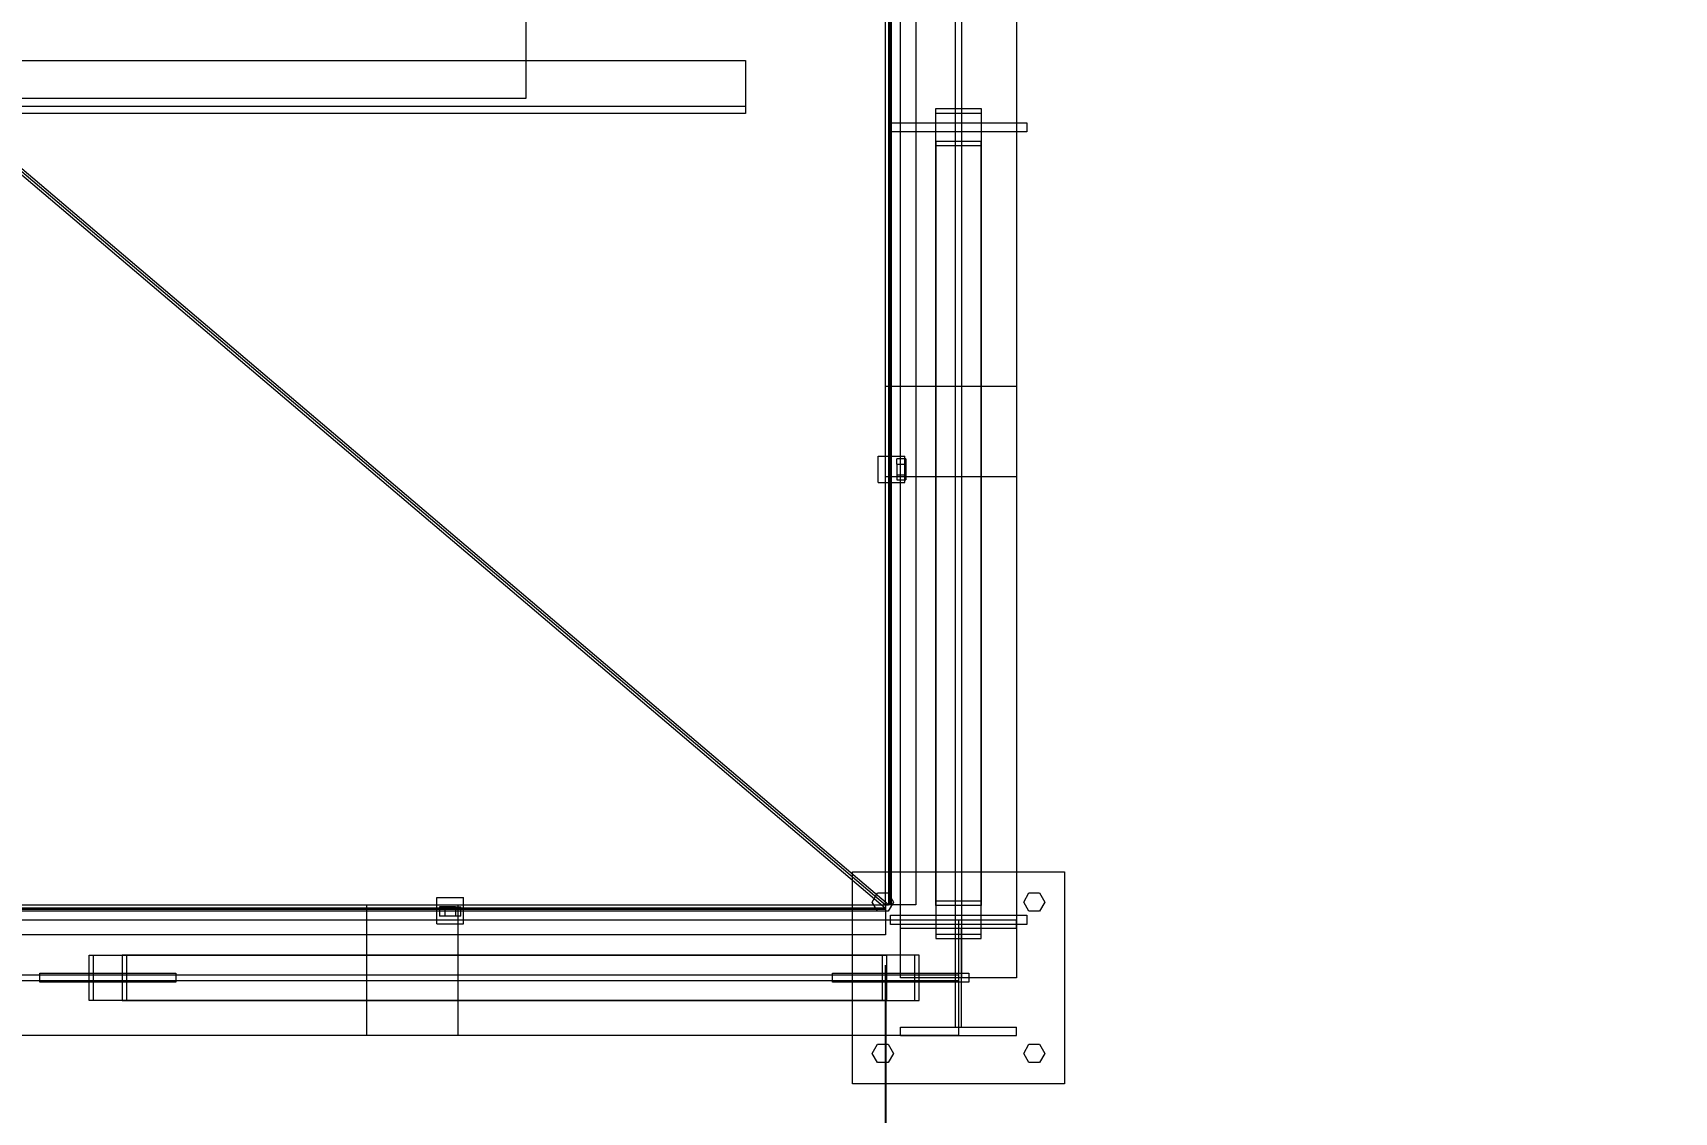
# Model space of a CAD drawing. Header units: millimetres. Extents: x -191664 to 191490, y -197311 to 10263.
# Drawn here: x 2673 to 4841, y -19999 to -18573 of the extents above; entities that cross this region are included whole.
import ezdxf

# ---------------------------------------------------------------- set-up
doc = ezdxf.new("R2010")
doc.units = ezdxf.units.MM
for name, color, linetype, lineweight in [('COTAS_INSTALACION_P', 30, 'Continuous', 0), ('COTAS_O', 1, 'Continuous', 0), ('superior_tolva', 7, 'Continuous', 0)]:
    doc.layers.add(name, color=color, linetype=linetype, lineweight=lineweight)
doc.dimstyles.new('PLANTA_100', dxfattribs={"dimtxt": 250, "dimasz": 150, "dimexe": 150, "dimexo": 80, "dimgap": 100, "dimtad": 1, "dimtih": 1, "dimtoh": 1, "dimdec": 1, "dimdsep": 46, "dimcen": 0.09, "dimclrd": 1, "dimclre": 1, "dimclrt": 1, "dimadec": 0, "dimazin": 0, "dimtfac": 1, "dimtdec": 4, "dimtofl": 0, "dimtmove": 0, "dimatfit": 3, "dimfxl": 1, "dimtolj": 1, "dimtzin": 0, "dimarcsym": 0})

# ---------------------------------------------------------------- blocks, each defined once
blk = doc.blocks.new('*D5')
at = {"layer": 'COTAS_INSTALACION_P', "color": 1, "lineweight": -2, "transparency": 16777216}
for p, q in [((-1000, -18080), (-1000, -25850)), ((60117.1, -18080), (60117.1, -25850)), ((-850, -25700), (59967.1, -25700))]:
    blk.add_line(p, q, dxfattribs=at)
at = {"layer": 'COTAS_INSTALACION_P', "color": 1, "transparency": 16777216}
for points in [[(-850, -25675), (-850, -25725), (-1000, -25700)], [(59967.1, -25675), (59967.1, -25725), (60117.1, -25700)]]:
    blk.add_solid(points, dxfattribs=at)
at = {"layer": 'Defpoints', "color": 0, "transparency": 16777216}
for p in [(-1000, -18000), (60117.1, -18000), (60117.1, -25700)]:
    blk.add_point(p, dxfattribs=at)
blk = doc.blocks.new('*D31')
at = {"layer": 'COTAS_O', "color": 1, "lineweight": -2, "transparency": 16777216}
for p, q in [((349.2, -19805), (349.2, -21175)), ((3799.2, -19805), (3799.2, -21175)), ((499.2, -21025), (3649.2, -21025))]:
    blk.add_line(p, q, dxfattribs=at)
at = {"layer": 'COTAS_O', "color": 1, "transparency": 16777216}
for points in [[(499.2, -21000), (499.2, -21050), (349.2, -21025)], [(3649.2, -21000), (3649.2, -21050), (3799.2, -21025)]]:
    blk.add_solid(points, dxfattribs=at)
at = {"layer": 'Defpoints', "color": 0, "transparency": 16777216}
for p in [(349.2, -19725), (3799.2, -19725), (3799.2, -21025)]:
    blk.add_point(p, dxfattribs=at)

msp = doc.modelspace()

# ---------------------------------------------------------------- linework, layer by layer
at = {"layer": 'superior_tolva', "color": 156, "true_color": 0x164b78}
for p, q in [((3819.2, -19821.5), (3819.2, -16178.5)), ((3891.7, -19821.5), (3891.7, -16178.5)), ((3899.7, -16178.5), (3899.7, -19821.5)), ((3972.2, -16178.5), (3972.2, -19821.5)), ((3805.2, -19725), (3805.2, -16275)), ((3839.2, -16275), (3839.2, -19725)), ((1634.2, -18610), (3614.2, -18610)), ((3614.2, -18610), (3614.2, -18680)), ((1634.2, -18670), (3614.2, -18670)), ((3614.2, -18680), (1634.2, -18680)), ((3614.2, -18670), (3614.2, -18680)), ((3865.7, -19720.42), (3865.7, -18673.42)), ((3865.7, -18673.42), (3925.7, -18673.42)), ((3865.7, -18722.58), (3865.7, -18673.42)), ((3865.7, -19726.27), (3865.7, -18679.27)), ((3865.7, -18679.27), (3925.7, -18679.27)), ((3865.7, -18716.73), (3865.7, -18679.27)), ((3925.7, -18673.42), (3925.7, -19720.42)), ((3925.7, -18673.42), (3925.7, -18722.58)), ((3925.7, -18679.27), (3925.7, -19726.27)), ((3925.7, -18679.27), (3925.7, -18716.73)), ((3805.7, -18704), (3805.7, -18692)), ((3805.7, -18692), (3985.7, -18692)), ((3985.7, -18704), (3805.7, -18704)), ((3985.7, -18692), (3985.7, -18704)), ((3925.7, -18716.73), (3865.7, -18716.73)), ((3865.7, -18716.73), (3865.7, -19763.73)), ((3925.7, -18722.58), (3865.7, -18722.58)), ((3865.7, -18722.58), (3865.7, -19769.58)), ((3925.7, -19763.73), (3925.7, -18716.73)), ((3925.7, -19769.58), (3925.7, -18722.58)), ((3799.2, -19160), (3799.2, -19040)), ((3799.2, -19040), (3972.2, -19040)), ((3972.2, -19040), (3972.2, -19160)), ((3789.7, -19132.5), (3824.7, -19132.5)), ((3789.7, -19167.5), (3789.7, -19132.5)), ((3824.7, -19167.5), (3824.7, -19132.5)), ((3972.2, -19160), (3799.2, -19160)), ((3789.7, -19167.5), (3824.7, -19167.5)), ((3755.7, -19961.5), (3755.7, -19681.5)), ((3755.7, -19681.5), (4035.7, -19681.5)), ((4035.7, -19681.5), (4035.7, -19961.5)), ((3206.7, -19715.5), (3241.7, -19715.5)), ((3206.7, -19750.5), (3206.7, -19715.5)), ((3241.7, -19750.5), (3241.7, -19715.5)), ((3925.7, -19720.42), (3865.7, -19720.42)), ((3865.7, -19720.42), (3865.7, -19769.58)), ((3925.7, -19769.58), (3925.7, -19720.42)), ((252.7, -19745), (3895.7, -19745)), ((349.2, -19731), (3799.2, -19731)), ((3114.2, -19725), (3234.2, -19725)), ((3114.2, -19898), (3114.2, -19725)), ((3234.2, -19725), (3234.2, -19898)), ((3805.2, -19725), (3799.2, -19725)), ((3839.2, -19725), (3799.2, -19725)), ((3799.2, -19725), (3799.2, -19731)), ((3799.2, -19725), (3799.2, -19765)), ((3805.7, -19751), (3805.7, -19739)), ((3805.7, -19739), (3985.7, -19739)), ((3819.2, -19745), (3972.2, -19745)), ((3819.2, -19756), (3819.2, -19745)), ((3925.7, -19726.27), (3865.7, -19726.27)), ((3865.7, -19726.27), (3865.7, -19763.73)), ((3895.7, -19745), (3895.7, -19898)), ((3925.7, -19763.73), (3925.7, -19726.27)), ((3972.2, -19756), (3972.2, -19745)), ((3985.7, -19739), (3985.7, -19751)), ((3799.2, -19765), (349.2, -19765)), ((3206.7, -19750.5), (3241.7, -19750.5)), ((3985.7, -19751), (3805.7, -19751)), ((3819.2, -19756), (3972.2, -19756)), ((3865.7, -19763.73), (3925.7, -19763.73)), ((3891.7, -19756), (3899.7, -19756)), ((3891.7, -19887), (3891.7, -19756)), ((3899.7, -19887), (3899.7, -19756)), ((3865.7, -19769.58), (3925.7, -19769.58)), ((2747.62, -19851.5), (2747.62, -19791.5)), ((2747.62, -19791.5), (3794.62, -19791.5)), ((2747.62, -19791.5), (2796.78, -19791.5)), ((2753.47, -19851.5), (2753.47, -19791.5)), ((2753.47, -19791.5), (3800.47, -19791.5)), ((2753.47, -19791.5), (2790.93, -19791.5)), ((3837.93, -19791.5), (2790.93, -19791.5)), ((2790.93, -19791.5), (2790.93, -19851.5)), ((3843.78, -19791.5), (2796.78, -19791.5)), ((2796.78, -19791.5), (2796.78, -19851.5)), ((3794.62, -19791.5), (3794.62, -19851.5)), ((3843.78, -19791.5), (3794.62, -19791.5)), ((3800.47, -19791.5), (3800.47, -19851.5)), ((3837.93, -19791.5), (3800.47, -19791.5)), ((3837.93, -19851.5), (3837.93, -19791.5)), ((3843.78, -19851.5), (3843.78, -19791.5)), ((252.7, -19817.5), (3895.7, -19817.5)), ((3895.7, -19825.5), (252.7, -19825.5)), ((2682.2, -19827.5), (2682.2, -19815.5)), ((2682.2, -19815.5), (2862.2, -19815.5)), ((2862.2, -19827.5), (2682.2, -19827.5)), ((2862.2, -19815.5), (2862.2, -19827.5)), ((3729.2, -19827.5), (3729.2, -19815.5)), ((3729.2, -19815.5), (3909.2, -19815.5)), ((3909.2, -19827.5), (3729.2, -19827.5)), ((3972.2, -19821.5), (3819.2, -19821.5)), ((3899.7, -19821.5), (3891.7, -19821.5)), ((3895.7, -19817.5), (3895.7, -19825.5)), ((3909.2, -19815.5), (3909.2, -19827.5)), ((3794.62, -19851.5), (2747.62, -19851.5)), ((2796.78, -19851.5), (2747.62, -19851.5)), ((3800.47, -19851.5), (2753.47, -19851.5)), ((2790.93, -19851.5), (2753.47, -19851.5)), ((2790.93, -19851.5), (3837.93, -19851.5)), ((2796.78, -19851.5), (3843.78, -19851.5)), ((3794.62, -19851.5), (3843.78, -19851.5)), ((3800.47, -19851.5), (3837.93, -19851.5)), ((3895.7, -19898), (252.7, -19898)), ((3234.2, -19898), (3114.2, -19898)), ((3819.2, -19887), (3972.2, -19887)), ((3819.2, -19898), (3819.2, -19887)), ((3819.2, -19898), (3972.2, -19898)), ((3891.7, -19887), (3899.7, -19887)), ((3972.2, -19898), (3972.2, -19887)), ((4035.7, -19961.5), (3755.7, -19961.5))]:
    msp.add_line(p, q, dxfattribs=at)
at = {"layer": 'superior_tolva', "color": 252, "true_color": 0x818b94}
for p, q in [((3799.2, -19725), (3799.2, -16275)), ((3803.33, -16275), (3803.33, -19725)), ((3807.2, -19725), (3807.2, -16275)), ((2474.2, -18600), (3799.2, -19725)), ((2474.2, -18604.64), (3799.2, -19729.64)), ((3803.33, -19725), (2478.33, -18600)), ((349.2, -19725), (3799.2, -19725)), ((3799.2, -19729.64), (349.2, -19729.64)), ((349.2, -19733), (3799.2, -19733)), ((3807.2, -19725), (3799.2, -19725)), ((3799.2, -19725), (3803.33, -19725)), ((3799.2, -19725), (3799.2, -19733)), ((3799.2, -19725), (3799.2, -19729.64))]:
    msp.add_line(p, q, dxfattribs=at)
at = {"layer": 'superior_tolva', "color": 253, "true_color": 0xaab2b8}
for p, q in [((3324.2, -17340), (3324.2, -18660)), ((3324.2, -18660), (2524.2, -18660))]:
    msp.add_line(p, q, dxfattribs=at)
at = {"layer": 'superior_tolva', "color": 9, "true_color": 0xb7bec5}
for p, q in [((3614.2, -18610), (3614.2, -18670)), ((3814.2, -19143), (3814.2, -19136)), ((3826.2, -19136), (3814.2, -19136)), ((3826.2, -19136), (3826.2, -19143)), ((3814.2, -19143), (3814.2, -19157)), ((3814.2, -19143), (3826.2, -19143)), ((3814.2, -19157), (3814.2, -19164)), ((3814.2, -19157), (3826.2, -19157)), ((3826.2, -19143), (3826.2, -19157)), ((3826.2, -19157), (3826.2, -19164)), ((3814.2, -19164), (3826.2, -19164)), ((3781.7, -19721.5), (3788.7, -19709.38)), ((3788.7, -19733.62), (3781.7, -19721.5)), ((3788.7, -19709.38), (3802.7, -19709.38)), ((3802.7, -19709.38), (3809.7, -19721.5)), ((3809.7, -19721.5), (3802.7, -19733.62)), ((3981.7, -19721.5), (3988.7, -19709.38)), ((3988.7, -19733.62), (3981.7, -19721.5)), ((3988.7, -19709.38), (4002.7, -19709.38)), ((4002.7, -19709.38), (4009.7, -19721.5)), ((4009.7, -19721.5), (4002.7, -19733.62)), ((3217.2, -19728), (3210.2, -19728)), ((3210.2, -19728), (3210.2, -19740)), ((3217.2, -19740), (3210.2, -19740)), ((3231.2, -19728), (3217.2, -19728)), ((3217.2, -19728), (3217.2, -19740)), ((3231.2, -19740), (3217.2, -19740)), ((3231.2, -19728), (3238.2, -19728)), ((3231.2, -19728), (3231.2, -19740)), ((3238.2, -19740), (3231.2, -19740)), ((3238.2, -19740), (3238.2, -19728)), ((3802.7, -19733.62), (3788.7, -19733.62)), ((4002.7, -19733.62), (3988.7, -19733.62)), ((3781.7, -19921.5), (3788.7, -19909.38)), ((3788.7, -19909.38), (3802.7, -19909.38)), ((3802.7, -19909.38), (3809.7, -19921.5)), ((3981.7, -19921.5), (3988.7, -19909.38)), ((3988.7, -19909.38), (4002.7, -19909.38)), ((4002.7, -19909.38), (4009.7, -19921.5)), ((3788.7, -19933.62), (3781.7, -19921.5)), ((3802.7, -19933.62), (3788.7, -19933.62)), ((3809.7, -19921.5), (3802.7, -19933.62)), ((3988.7, -19933.62), (3981.7, -19921.5)), ((4002.7, -19933.62), (3988.7, -19933.62)), ((4009.7, -19921.5), (4002.7, -19933.62))]:
    msp.add_line(p, q, dxfattribs=at)

# ---------------------------------------------------------------- dimensions: what is measured, and where the dimension line sits
at = {"layer": 'COTAS_INSTALACION_P'}
dim = msp.add_aligned_dim(p1=(-1000, -18000), p2=(60117.12, -18000), distance=-7700, text='<> P', dimstyle='PLANTA_100', dxfattribs=at)
dim.commit()
dim.dimension.update_dxf_attribs({"geometry": '*D5', "text_midpoint": (29558.56, -25700)})
at = {"layer": 'COTAS_O'}
dim = msp.add_aligned_dim(p1=(349.2, -19725), p2=(3799.2, -19725), distance=-1300, text='<> O', dimstyle='PLANTA_100', dxfattribs=at)
dim.commit()
dim.dimension.update_dxf_attribs({"geometry": '*D31', "text_midpoint": (2074.2, -21025)})

doc.saveas('drawing.dxf')
